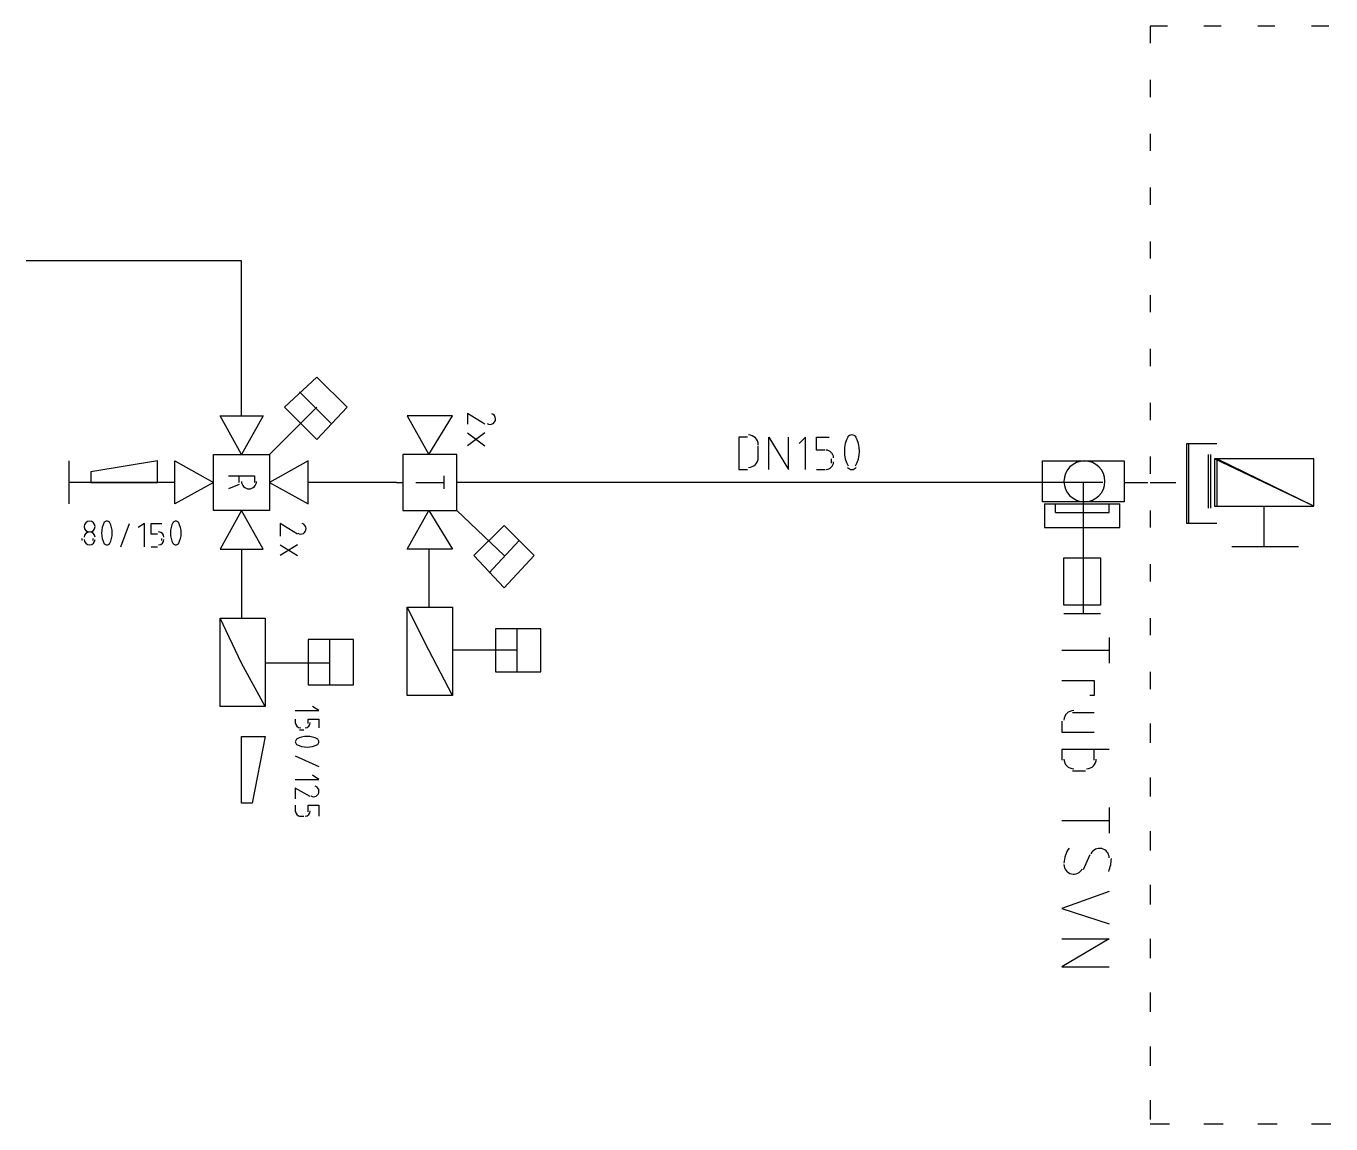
# Model space of a CAD drawing. Header units: millimetres. Extents: x 0 to 33.1, y 1.5 to 45.3.
# Drawn here: x 11.754 to 12.764, y 10.151 to 11.001 of the extents above; entities that cross this region are included whole.
import ezdxf

# ---------------------------------------------------------------- set-up
doc = ezdxf.new("R2010")
doc.units = ezdxf.units.MM
doc.header["$MEASUREMENT"] = 0
doc.layers.get('0').update_dxf_attribs({"linetype": 'CONTINUOUS'})

msp = doc.modelspace()

# ---------------------------------------------------------------- linework, layer by layer
at = {"color": 140, "linetype": 'Continuous'}
for p, q in [((12.6378, 11.0011), (12.6245, 11.0011)), ((12.6245, 11.0011), (12.6245, 10.9878)), ((12.6795, 11.0011), (12.6661, 11.0011)), ((12.7211, 11.0011), (12.7078, 11.0011)), ((12.7628, 11.0011), (12.7495, 11.0011)), ((12.6245, 10.9594), (12.6245, 10.9461)), ((12.6245, 10.9178), (12.6245, 10.9045)), ((12.6245, 10.8761), (12.6245, 10.8628)), ((12.6245, 10.8344), (12.6245, 10.8211)), ((12.6245, 10.7928), (12.6245, 10.7795)), ((12.6245, 10.7511), (12.6245, 10.7378)), ((12.6245, 10.7094), (12.6245, 10.6961)), ((12.6528, 10.6161), (12.6528, 10.6778)), ((12.6528, 10.6778), (12.6761, 10.6778)), ((12.6528, 10.6161), (12.6528, 10.6778)), ((12.6528, 10.6778), (12.6761, 10.6778)), ((12.6528, 10.6161), (12.6528, 10.6778)), ((12.6528, 10.6778), (12.6761, 10.6778)), ((12.6545, 10.6161), (12.6545, 10.6778)), ((12.6545, 10.6778), (12.6761, 10.6778)), ((12.6545, 10.6161), (12.6545, 10.6778)), ((12.6545, 10.6778), (12.6761, 10.6778)), ((12.6245, 10.6678), (12.6245, 10.6545)), ((12.6694, 10.6694), (12.6694, 10.6278)), ((12.6694, 10.6694), (12.6694, 10.6278)), ((12.6694, 10.6694), (12.6694, 10.6278)), ((12.6694, 10.6694), (12.6694, 10.6278)), ((12.6711, 10.6694), (12.6711, 10.6278)), ((12.7511, 10.6661), (12.6744, 10.6661)), ((12.6744, 10.6661), (12.6744, 10.6294)), ((12.7511, 10.6294), (12.6744, 10.6661)), ((12.7511, 10.6661), (12.6761, 10.6661)), ((12.6761, 10.6661), (12.6761, 10.6294)), ((12.7511, 10.6294), (12.6761, 10.6661)), ((12.7511, 10.6294), (12.7511, 10.6661)), ((12.7511, 10.6294), (12.7511, 10.6661)), ((12.6245, 10.6478), (12.6444, 10.6478)), ((12.6245, 10.6478), (12.6444, 10.6478)), ((12.6245, 10.6478), (12.6428, 10.6478)), ((12.6245, 10.6478), (12.6444, 10.6478)), ((12.6245, 10.6478), (12.6444, 10.6478)), ((12.6245, 10.6261), (12.6245, 10.6128)), ((12.6744, 10.6294), (12.7511, 10.6294)), ((12.6761, 10.6294), (12.7511, 10.6294)), ((12.7128, 10.5978), (12.7128, 10.6294)), ((12.7128, 10.5978), (12.7128, 10.6294)), ((12.6761, 10.6161), (12.6528, 10.6161)), ((12.6761, 10.6161), (12.6528, 10.6161)), ((12.6761, 10.6161), (12.6528, 10.6161)), ((12.6761, 10.6161), (12.6545, 10.6161)), ((12.6761, 10.6161), (12.6545, 10.6161)), ((12.7378, 10.5978), (12.6878, 10.5978)), ((12.7394, 10.5978), (12.6878, 10.5978)), ((12.7378, 10.5978), (12.7128, 10.5978)), ((12.7394, 10.5978), (12.7128, 10.5978)), ((12.6245, 10.5844), (12.6245, 10.5711)), ((12.6245, 10.5428), (12.6245, 10.5295)), ((12.6245, 10.5011), (12.6245, 10.4878)), ((12.6245, 10.4611), (12.6245, 10.4461)), ((12.6245, 10.4194), (12.6245, 10.4045)), ((12.6245, 10.3778), (12.6245, 10.3628)), ((12.6245, 10.3361), (12.6245, 10.3211)), ((12.6245, 10.2944), (12.6245, 10.2795)), ((12.6245, 10.2528), (12.6245, 10.2378)), ((12.6245, 10.2111), (12.6245, 10.1961)), ((12.6245, 10.1694), (12.6245, 10.1545)), ((12.6245, 10.1511), (12.6394, 10.1511)), ((12.6661, 10.1511), (12.6811, 10.1511)), ((12.7078, 10.1511), (12.7228, 10.1511)), ((12.7495, 10.1511), (12.7644, 10.1511))]:
    msp.add_line(p, q, dxfattribs=at)
at = {"color": 7, "linetype": 'Continuous'}
for p, q in [((11.9211, 10.8194), (11.7544, 10.8194)), ((11.9211, 10.6994), (11.9211, 10.8194)), ((11.8695, 10.6478), (11.7878, 10.6478)), ((12.0411, 10.6478), (11.9728, 10.6478)), ((12.2511, 10.6478), (12.0928, 10.6478)), ((12.5794, 10.6478), (12.2511, 10.6478)), ((11.9211, 10.5961), (11.9211, 10.5428)), ((11.9211, 10.5961), (11.9211, 10.5428)), ((11.9211, 10.5961), (11.9211, 10.5428)), ((12.0661, 10.5961), (12.0661, 10.5511)), ((11.9211, 10.5428), (11.9211, 10.5428))]:
    msp.add_line(p, q, dxfattribs=at)
at = {"color": 0, "linetype": 'Continuous'}
for p, q in [((11.9794, 10.7294), (11.9544, 10.7061)), ((12.0028, 10.7061), (11.9794, 10.7294)), ((11.9911, 10.6928), (11.9661, 10.7178)), ((11.9794, 10.7061), (11.9428, 10.6694)), ((11.9544, 10.7061), (11.9794, 10.6811)), ((11.9794, 10.6811), (12.0028, 10.7061)), ((11.9211, 10.6694), (11.9045, 10.6994)), ((11.9045, 10.6994), (11.9378, 10.6994)), ((11.9378, 10.6994), (11.9211, 10.6694)), ((12.0844, 10.6994), (12.0494, 10.6994)), ((12.0494, 10.6994), (12.0661, 10.6694)), ((12.0661, 10.6694), (12.0844, 10.6994)), ((12.1094, 10.6928), (12.0961, 10.7011)), ((12.0961, 10.7011), (12.0961, 10.6928)), ((12.0961, 10.6861), (12.1094, 10.6761)), ((12.1094, 10.6861), (12.0961, 10.6761)), ((12.3128, 10.6828), (12.3061, 10.6828)), ((12.3061, 10.6828), (12.3061, 10.6578)), ((12.3211, 10.6661), (12.3211, 10.6761)), ((12.3294, 10.6578), (12.3294, 10.6828)), ((12.3294, 10.6828), (12.3445, 10.6578)), ((12.3445, 10.6578), (12.3445, 10.6828)), ((12.3578, 10.6828), (12.3528, 10.6778)), ((12.3578, 10.6578), (12.3578, 10.6828)), ((12.3661, 10.6728), (12.3661, 10.6828)), ((12.3661, 10.6828), (12.3761, 10.6828)), ((11.8995, 10.6261), (11.8995, 10.6694)), ((11.8995, 10.6694), (11.9428, 10.6694)), ((11.9428, 10.6694), (11.9428, 10.6261)), ((12.0461, 10.6694), (12.0461, 10.6261)), ((12.0878, 10.6694), (12.0461, 10.6694)), ((12.0878, 10.6261), (12.0878, 10.6694)), ((12.3728, 10.6728), (12.3661, 10.6728)), ((12.3778, 10.6628), (12.3778, 10.6661)), ((11.7878, 10.6311), (11.7878, 10.6644)), ((11.8561, 10.6644), (11.8045, 10.6561)), ((11.8045, 10.6561), (11.8045, 10.6478)), ((11.8561, 10.6478), (11.8561, 10.6644)), ((11.8695, 10.6311), (11.8695, 10.6644)), ((11.8695, 10.6644), (11.8995, 10.6478)), ((11.9728, 10.6644), (11.9428, 10.6478)), ((11.9728, 10.6311), (11.9728, 10.6644)), ((12.3061, 10.6578), (12.3128, 10.6578)), ((12.3661, 10.6578), (12.3728, 10.6578)), ((12.5411, 10.6328), (12.5411, 10.6644)), ((12.5411, 10.6644), (12.6044, 10.6644)), ((12.6044, 10.6644), (12.6044, 10.6328)), ((11.8045, 10.6478), (11.8561, 10.6478)), ((11.8995, 10.6478), (11.8695, 10.6311)), ((11.9111, 10.6528), (11.9311, 10.6528)), ((11.9194, 10.6461), (11.9111, 10.6428)), ((11.9194, 10.6478), (11.9194, 10.6528)), ((11.9311, 10.6528), (11.9311, 10.6478)), ((11.9428, 10.6478), (11.9728, 10.6311)), ((12.0411, 10.6478), (12.0461, 10.6478)), ((12.0561, 10.6478), (12.0778, 10.6478)), ((12.0778, 10.6528), (12.0778, 10.6428)), ((12.0928, 10.6478), (12.0878, 10.6478)), ((12.5727, 10.6478), (12.5727, 10.5461)), ((12.6044, 10.6478), (12.6228, 10.6478)), ((12.6044, 10.6478), (12.6228, 10.6478)), ((12.6044, 10.6478), (12.6228, 10.6478)), ((12.6044, 10.6478), (12.6228, 10.6478)), ((12.6044, 10.6478), (12.6228, 10.6478)), ((11.9428, 10.6261), (11.8995, 10.6261)), ((11.9211, 10.6261), (11.9045, 10.5961)), ((11.9378, 10.5961), (11.9211, 10.6261)), ((12.0461, 10.6261), (12.0878, 10.6261)), ((12.0494, 10.5961), (12.0661, 10.6261)), ((12.0661, 10.6261), (12.0844, 10.5961)), ((12.1245, 10.5911), (12.0878, 10.6261)), ((12.6044, 10.6328), (12.5411, 10.6328)), ((12.5428, 10.6311), (12.5428, 10.6128)), ((12.5428, 10.6311), (12.6011, 10.6311)), ((12.5511, 10.6245), (12.5511, 10.6311)), ((12.5928, 10.6245), (12.5928, 10.6311)), ((12.6011, 10.6128), (12.6011, 10.6311)), ((11.8278, 10.5978), (11.8344, 10.6161)), ((11.8461, 10.6161), (11.8411, 10.6128)), ((11.8461, 10.5978), (11.8461, 10.6161)), ((11.8511, 10.6078), (11.8511, 10.6161)), ((11.8511, 10.6161), (11.8594, 10.6161)), ((11.9645, 10.6078), (11.9511, 10.6161)), ((11.9511, 10.6161), (11.9511, 10.6061)), ((12.5511, 10.6245), (12.5727, 10.6245)), ((12.5727, 10.6245), (12.5928, 10.6245)), ((11.8561, 10.6078), (11.8511, 10.6078)), ((12.1011, 10.5911), (12.1245, 10.6144)), ((12.1245, 10.6144), (12.1478, 10.5911)), ((12.5428, 10.6128), (12.5727, 10.6128)), ((12.5727, 10.6128), (12.6011, 10.6128)), ((11.7978, 10.6028), (11.7978, 10.6044)), ((11.8061, 10.6044), (11.8061, 10.6028)), ((11.8511, 10.5978), (11.8561, 10.5978)), ((11.8594, 10.6028), (11.8594, 10.6044)), ((11.9045, 10.5961), (11.9378, 10.5961)), ((11.9511, 10.5994), (11.9645, 10.5911)), ((11.9645, 10.5994), (11.9511, 10.5911)), ((12.0844, 10.5961), (12.0494, 10.5961)), ((12.1361, 10.6028), (12.1128, 10.5778)), ((12.1245, 10.5661), (12.1011, 10.5911)), ((12.1478, 10.5911), (12.1245, 10.5661)), ((12.5578, 10.5528), (12.5578, 10.5895)), ((12.5578, 10.5895), (12.5861, 10.5895)), ((12.5861, 10.5895), (12.5861, 10.5528)), ((12.0661, 10.5178), (12.0494, 10.5511)), ((12.0494, 10.4828), (12.0494, 10.5511)), ((12.0494, 10.5511), (12.0844, 10.5511)), ((12.0844, 10.5511), (12.0844, 10.4828)), ((12.5861, 10.5528), (12.5578, 10.5528)), ((12.5861, 10.5461), (12.5578, 10.5461)), ((11.9211, 10.5078), (11.9045, 10.5428)), ((11.9045, 10.4744), (11.9045, 10.5428)), ((11.9045, 10.5428), (11.9395, 10.5428)), ((11.9395, 10.5428), (11.9395, 10.4744)), ((12.1528, 10.5344), (12.1178, 10.5344)), ((12.1178, 10.5344), (12.1178, 10.5011)), ((12.1344, 10.5011), (12.1344, 10.5344)), ((12.1528, 10.5011), (12.1528, 10.5344)), ((12.0078, 10.5261), (11.9728, 10.5261)), ((11.9728, 10.5261), (11.9728, 10.4911)), ((11.9894, 10.4911), (11.9894, 10.5261)), ((12.0078, 10.4911), (12.0078, 10.5261)), ((12.5928, 10.5278), (12.5928, 10.5078)), ((12.0844, 10.4828), (12.0661, 10.5178)), ((12.1344, 10.5178), (12.0844, 10.5178)), ((12.5561, 10.5178), (12.5928, 10.5178)), ((11.9395, 10.4744), (11.9211, 10.5078)), ((11.9894, 10.5078), (11.9395, 10.5078)), ((12.1178, 10.5011), (12.1528, 10.5011)), ((12.5561, 10.4945), (12.5811, 10.4945)), ((12.5811, 10.4945), (12.5811, 10.4828)), ((11.9728, 10.4911), (12.0078, 10.4911)), ((11.9395, 10.4744), (11.9045, 10.4744)), ((11.9811, 10.4711), (11.9761, 10.4744)), ((12.0844, 10.4828), (12.0494, 10.4828)), ((12.5811, 10.4828), (12.5778, 10.4828)), ((11.9628, 10.4711), (11.9811, 10.4711)), ((11.9628, 10.4645), (11.9628, 10.4611)), ((11.9728, 10.4611), (11.9728, 10.4645)), ((11.9728, 10.4645), (11.9811, 10.4645)), ((11.9811, 10.4645), (11.9811, 10.4578)), ((12.5811, 10.4695), (12.5645, 10.4695)), ((11.9661, 10.4561), (11.9695, 10.4561)), ((12.5561, 10.4628), (12.5561, 10.4544)), ((12.5561, 10.4544), (12.5811, 10.4544)), ((11.9211, 10.3995), (11.9211, 10.4511)), ((11.9211, 10.4511), (11.9395, 10.4511)), ((11.9395, 10.4511), (11.9295, 10.3995)), ((11.9628, 10.4361), (11.9811, 10.4278)), ((12.5928, 10.4411), (12.5561, 10.4411)), ((12.5561, 10.4411), (12.5561, 10.4328)), ((12.5811, 10.4328), (12.5811, 10.4411)), ((12.5645, 10.4244), (12.5744, 10.4244)), ((11.9628, 10.4178), (11.9811, 10.4178)), ((11.9811, 10.4178), (11.9761, 10.4211)), ((11.9744, 10.4045), (11.9628, 10.4111)), ((11.9628, 10.4111), (11.9628, 10.4028)), ((11.9295, 10.3995), (11.9211, 10.3995)), ((11.9628, 10.3978), (11.9628, 10.3928)), ((11.9728, 10.3928), (11.9728, 10.3978)), ((11.9728, 10.3978), (11.9811, 10.3978)), ((11.9811, 10.3978), (11.9811, 10.3894)), ((12.5928, 10.3961), (12.5928, 10.3761)), ((11.9661, 10.3894), (11.9695, 10.3894)), ((12.5561, 10.3861), (12.5928, 10.3861)), ((12.5778, 10.3594), (12.5727, 10.3478)), ((12.5928, 10.3311), (12.5561, 10.3178)), ((12.5561, 10.3178), (12.5928, 10.3061)), ((12.5561, 10.2944), (12.5928, 10.2944)), ((12.5928, 10.2944), (12.5561, 10.2728)), ((12.5561, 10.2728), (12.5928, 10.2728))]:
    msp.add_line(p, q, dxfattribs=at)
at = {"color": 142, "linetype": 'Continuous'}
msp.add_line((12.5878, 10.6478), (12.5494, 10.6478), dxfattribs=at)
at = {"color": 0, "linetype": 'Continuous'}
for points in [[(12.1178, 10.6969), (12.1178, 10.6988), (12.1165, 10.7005), (12.1148, 10.701)], [(12.1156, 10.6933), (12.117, 10.6941), (12.1178, 10.6954), (12.1178, 10.6969)], [(12.1114, 10.6934), (12.1127, 10.6926), (12.1143, 10.6925), (12.1156, 10.6933)], [(12.3211, 10.6769), (12.3211, 10.6811), (12.3178, 10.6845), (12.3136, 10.6845)], [(12.3907, 10.6834), (12.3868, 10.6763), (12.3868, 10.6676), (12.3907, 10.6605)], [(12.3936, 10.6845), (12.3923, 10.6845), (12.3911, 10.6838), (12.3903, 10.6828)], [(12.397, 10.6828), (12.3962, 10.6838), (12.3949, 10.6845), (12.3936, 10.6845)], [(12.3965, 10.6605), (12.4004, 10.6676), (12.4004, 10.6763), (12.3965, 10.6834)], [(12.3136, 10.6594), (12.3178, 10.6594), (12.3211, 10.6628), (12.3211, 10.6669)], [(12.3794, 10.6669), (12.3794, 10.6701), (12.3768, 10.6728), (12.3736, 10.6728)], [(12.3736, 10.6578), (12.3768, 10.6578), (12.3794, 10.6604), (12.3794, 10.6636)], [(12.3903, 10.6594), (12.3911, 10.6584), (12.3923, 10.6578), (12.3936, 10.6578)], [(12.3936, 10.6578), (12.3949, 10.6578), (12.3962, 10.6584), (12.397, 10.6594)], [(12.5736, 10.6644), (12.5649, 10.6644), (12.5578, 10.6573), (12.5578, 10.6486)], [(12.5895, 10.6486), (12.5895, 10.6573), (12.5824, 10.6644), (12.5736, 10.6644)], [(11.9211, 10.6486), (11.9211, 10.6454), (11.9237, 10.6428), (11.9269, 10.6428)], [(11.9269, 10.6428), (11.9302, 10.6428), (11.9328, 10.6454), (11.9328, 10.6486)], [(12.5578, 10.6486), (12.5578, 10.6399), (12.5649, 10.6328), (12.5736, 10.6328)], [(12.5736, 10.6328), (12.5824, 10.6328), (12.5895, 10.6399), (12.5895, 10.6486)], [(11.8036, 10.6178), (11.8013, 10.6178), (11.7994, 10.6159), (11.7994, 10.6136)], [(11.8078, 10.6136), (11.8078, 10.6159), (11.8059, 10.6178), (11.8036, 10.6178)], [(11.8149, 10.6169), (11.8121, 10.6117), (11.8121, 10.6055), (11.8149, 10.6003)], [(11.8169, 10.6178), (11.8161, 10.6178), (11.8154, 10.6174), (11.8149, 10.6168)], [(11.819, 10.6168), (11.8185, 10.6174), (11.8177, 10.6178), (11.8169, 10.6178)], [(11.819, 10.6003), (11.8218, 10.6055), (11.8218, 10.6117), (11.819, 10.6169)], [(11.8682, 10.6169), (11.8654, 10.6117), (11.8654, 10.6055), (11.8682, 10.6003)], [(11.8703, 10.6178), (11.8695, 10.6178), (11.8688, 10.6174), (11.8683, 10.6168)], [(11.8723, 10.6168), (11.8718, 10.6174), (11.8711, 10.6178), (11.8703, 10.6178)], [(11.8723, 10.6003), (11.8752, 10.6055), (11.8752, 10.6117), (11.8723, 10.6169)], [(11.9711, 10.6119), (11.9711, 10.6138), (11.9699, 10.6155), (11.9681, 10.6159)], [(11.7994, 10.6136), (11.7994, 10.6113), (11.8013, 10.6094), (11.8036, 10.6094)], [(11.8036, 10.6094), (11.8013, 10.6094), (11.7994, 10.6076), (11.7994, 10.6053)], [(11.8036, 10.6094), (11.8059, 10.6094), (11.8078, 10.6113), (11.8078, 10.6136)], [(11.8078, 10.6053), (11.8078, 10.6076), (11.8059, 10.6094), (11.8036, 10.6094)], [(11.8611, 10.6053), (11.8611, 10.6076), (11.8593, 10.6094), (11.8569, 10.6094)], [(11.9647, 10.6084), (11.966, 10.6076), (11.9677, 10.6076), (11.969, 10.6083)], [(11.969, 10.6083), (11.9703, 10.6091), (11.9711, 10.6105), (11.9711, 10.612)], [(11.7994, 10.6036), (11.7994, 10.6013), (11.8013, 10.5994), (11.8036, 10.5994)], [(11.8036, 10.5994), (11.8059, 10.5994), (11.8078, 10.6013), (11.8078, 10.6036)], [(11.8149, 10.6005), (11.8154, 10.5998), (11.8161, 10.5994), (11.8169, 10.5994)], [(11.8169, 10.5994), (11.8177, 10.5994), (11.8185, 10.5998), (11.819, 10.6005)], [(11.8569, 10.5994), (11.8593, 10.5994), (11.8611, 10.6013), (11.8611, 10.6036)], [(11.8683, 10.6005), (11.8688, 10.5998), (11.8695, 10.5994), (11.8703, 10.5994)], [(11.8703, 10.5994), (11.8711, 10.5994), (11.8718, 10.5998), (11.8723, 10.6005)], [(12.5653, 10.4711), (12.5611, 10.4711), (12.5578, 10.4678), (12.5578, 10.4636)], [(11.9628, 10.462), (11.9628, 10.4596), (11.9646, 10.4578), (11.967, 10.4578)], [(11.9703, 10.4578), (11.9726, 10.4578), (11.9744, 10.4596), (11.9744, 10.462)], [(11.9638, 10.4489), (11.9632, 10.4485), (11.9628, 10.4477), (11.9628, 10.4469)], [(11.9628, 10.4469), (11.9628, 10.4461), (11.9632, 10.4454), (11.9638, 10.4449)], [(11.9803, 10.449), (11.975, 10.4518), (11.9688, 10.4518), (11.9637, 10.449)], [(11.9637, 10.4449), (11.9688, 10.4421), (11.975, 10.4421), (11.9803, 10.4449)], [(11.9811, 10.4469), (11.9811, 10.4477), (11.9807, 10.4485), (11.9801, 10.4489)], [(11.9801, 10.4449), (11.9807, 10.4454), (11.9811, 10.4461), (11.9811, 10.4469)], [(12.5578, 10.4336), (12.5578, 10.4295), (12.5611, 10.4261), (12.5653, 10.4261)], [(12.5753, 10.4261), (12.5794, 10.4261), (12.5828, 10.4295), (12.5828, 10.4336)], [(11.9747, 10.4051), (11.976, 10.4043), (11.9777, 10.4042), (11.9789, 10.4049)], [(11.9811, 10.4086), (11.9811, 10.4104), (11.9799, 10.4121), (11.9781, 10.4126)], [(11.9789, 10.4049), (11.9803, 10.4057), (11.9811, 10.4071), (11.9811, 10.4086)], [(11.9628, 10.3936), (11.9628, 10.3913), (11.9646, 10.3894), (11.967, 10.3894)], [(11.9703, 10.3894), (11.9726, 10.3894), (11.9744, 10.3913), (11.9744, 10.3936)], [(12.5617, 10.3647), (12.5593, 10.3612), (12.5579, 10.3571), (12.5578, 10.3529)], [(12.587, 10.3643), (12.5837, 10.365), (12.5801, 10.3634), (12.5786, 10.3603)], [(12.5928, 10.357), (12.5928, 10.3605), (12.5904, 10.3634), (12.587, 10.3643)], [(12.5924, 10.3466), (12.5938, 10.3498), (12.5944, 10.3533), (12.5945, 10.3567)], [(12.5578, 10.3519), (12.5578, 10.3485), (12.5602, 10.3454), (12.5635, 10.3447)], [(12.5635, 10.3447), (12.5669, 10.3439), (12.5704, 10.3455), (12.5719, 10.3486)]]:
    msp.add_open_spline(points, degree=3, dxfattribs=at)

doc.saveas('drawing.dxf')
